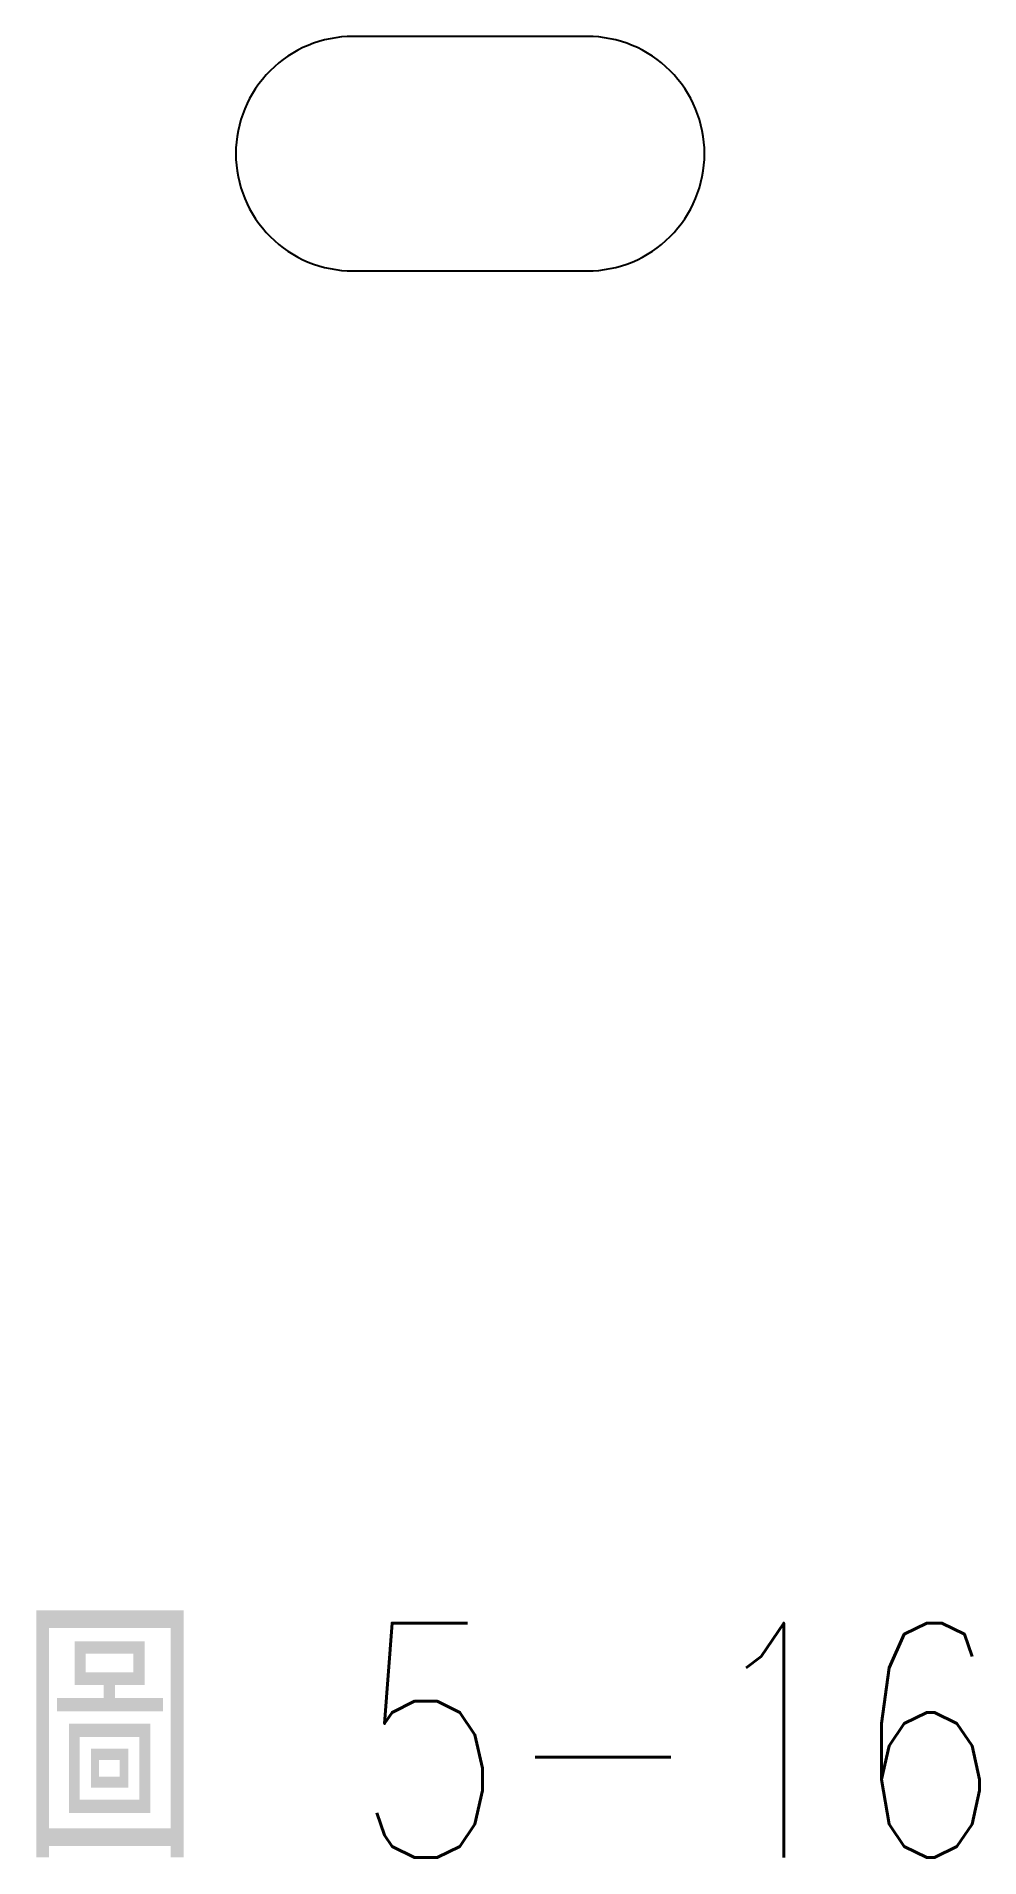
# Model space of a CAD drawing. Extents: x 210.7 to 222.8, y 388.5 to 411.8.
import ezdxf

# ---------------------------------------------------------------- set-up
doc = ezdxf.new("R2010")
doc.units = 0
doc.layers.add('輪廓線', color=7, linetype='CONTINUOUS')
doc.styles.add('CNS', font='txt.shx', dxfattribs={"width": 0.75, "height": 3, "bigfont": 'chineset.shx'})

msp = doc.modelspace()

# ---------------------------------------------------------------- linework, layer by layer
at = {"layer": '輪廓線'}
msp.add_lwpolyline([(219.286, 410.29, 0.414214), (217.786, 411.79), (214.786, 411.79, 0.414214), (213.286, 410.29), (213.286, 410.29, 0.414214), (214.786, 408.79), (217.786, 408.79, 0.414214), (219.286, 410.29)], format="xyb", close=True, dxfattribs=at)

# ---------------------------------------------------------------- texts
at = {"layer": '輪廓線', "style": 'CNS', "width": 0.75}
msp.add_text('圖 5-16', height=3, dxfattribs=at).set_placement((210.548, 388.494))

doc.saveas('drawing.dxf')
